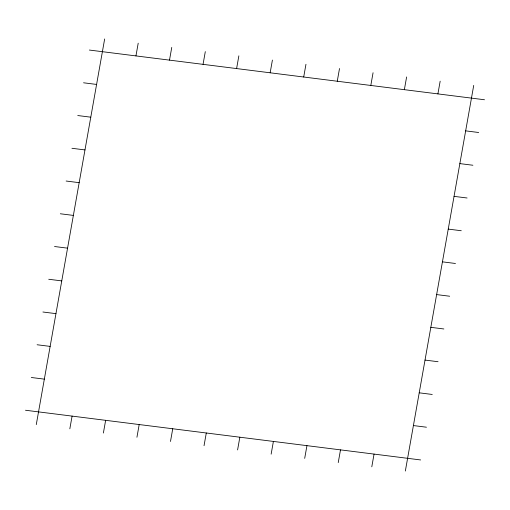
<?xml version="1.0" encoding="UTF-8"?>
<svg xmlns="http://www.w3.org/2000/svg" width="510" height="510" viewBox="0 0 510 510"><rect width="100%" height="100%" fill="white"/><g stroke="black" fill="none" stroke-linecap="round" stroke-linejoin="round"><path stroke-width="0.76" d="M36.28 424.6L104.652 38.97M69.832 428.821L72.088 416.103M135.947 55.909L138.204 43.191M103.383 433.041L105.64 420.323M169.498 60.129L171.755 47.411M136.935 437.261L139.192 424.543M203.05 64.349L205.307 51.631M170.487 441.481L172.743 428.763M236.602 68.576L238.858 55.851M204.038 445.708L206.295 432.984M270.153 72.796L272.41 60.072M237.59 449.928L239.847 437.204M303.705 77.016L305.962 64.292M271.141 454.149L273.398 441.424M337.257 81.237L339.513 68.519M304.693 458.369L306.95 445.651M370.808 85.457L373.065 72.739M338.245 462.589L340.501 449.871M404.36 89.677L406.617 76.959M371.796 466.809L374.053 454.091M437.911 93.897L440.168 81.179M405.348 471.03L473.72 85.4M89.358 50.05L484.5 99.756M83.557 82.792L96.588 84.437M465.662 130.866L478.692 132.504M77.749 115.54L90.78 117.179M459.854 163.608L472.891 165.246M71.942 148.282L84.979 149.921M454.053 196.356L467.083 197.995M66.141 181.031L79.171 182.669M448.245 229.098L461.276 230.737M60.333 213.773L73.363 215.411M442.438 261.84L455.475 263.485M54.525 246.515L67.562 248.16M436.636 294.589L449.667 296.227M48.724 279.263L61.755 280.902M430.829 327.331L443.859 328.969M42.916 312.005L55.947 313.644M425.021 360.079L438.058 361.717M37.109 344.754L50.146 346.392M419.22 392.821L432.25 394.459M31.308 377.496L44.338 379.134M413.412 425.563L426.443 427.208M25.5 410.244L420.642 459.95"/></g></svg>
